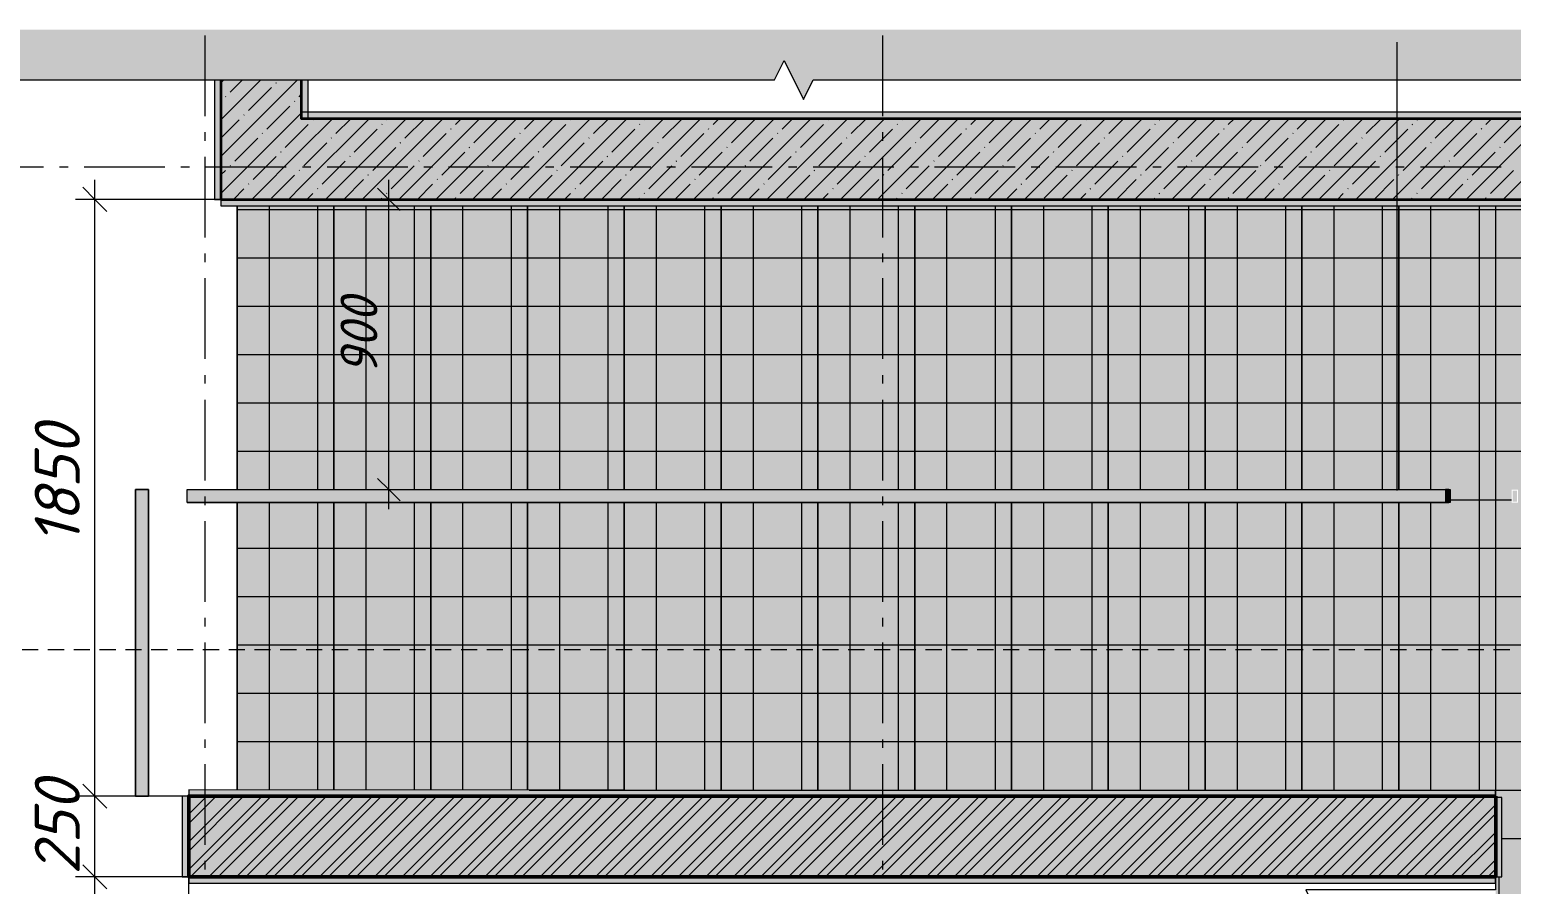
# Model space of a CAD drawing. Header units: millimetres. Extents: x -81576 to 1046824, y -248937 to 691537.
# Drawn here: x -36344 to -27160, y 624521 to 629821 of the extents above; entities that cross this region are included whole.
import ezdxf

# ---------------------------------------------------------------- set-up
doc = ezdxf.new("R2010")
doc.units = ezdxf.units.MM
doc.layers.add('PDF _Геометрия', color=7, linetype='Continuous', true_color=0x1d1d1d)
doc.layers.add('PDF _Сплошная заливка', color=7, linetype='Continuous', true_color=0xffffff)
doc.layers.add('PDF _Текст', color=7, linetype='Continuous')
doc.styles.add('PDF ISOCPEUR Italic', font='isocpeui.ttf')

msp = doc.modelspace()

# ---------------------------------------------------------------- hatches: boundary and pattern name
at = {"layer": 'PDF _Сплошная заливка', "true_color": 0x636466, "transparency": 33554559}
for points in [[(-31547.7, 629388.6), (-31487.7, 629508.6), (-23457.7, 629508.6), (-23457.7, 629820.8), (-39757.8, 629820.8), (-39757.8, 629508.6), (-31727.7, 629508.6), (-31667.7, 629628.6), (-31607.7, 629508.6)], [(-24297.7, 629268.6), (-24297.7, 629308.6), (-34657.8, 629308.6), (-34657.8, 629268.6), (-27063.8, 629268.6)], [(-31642.8, 628768.6), (-23757.7, 628768.6), (-23757.7, 629268.6), (-34657.8, 629268.6), (-34657.8, 628768.6)], [(-24257.7, 628728.6), (-24257.7, 628768.6), (-35157.8, 628768.6), (-35157.8, 628728.6), (-24290.2, 628728.6)], [(-27543.9, 626888.6), (-27537.9, 626888.6), (-27537.9, 626968.6), (-27548, 626966.8), (-27548, 626962.6), (-27543.9, 626962.6), (-27543.9, 626894.6), (-27548, 626894.6), (-27548, 626888.6)], [(-35397.8, 624568.6), (-35357.8, 624568.6), (-35357.8, 625068.6), (-35397.8, 625068.6), (-35397.8, 625058.7)], [(-27257.7, 625068.6), (-27257.7, 625100.6), (-35357.7, 625108.6), (-35357.8, 625068.6), (-27257.7, 625068.6)], [(-27257.7, 624568.6), (-27256.3, 624568.6), (-27257.7, 625068.6), (-35357.8, 625068.6), (-35357.8, 624568.6), (-31642.8, 624568.6)], [(-27856.3, 624528.6), (-27257.7, 624528.6), (-27257.7, 624568.6), (-35357.8, 624568.6), (-35357.8, 624528.6), (-27857.7, 624528.6)]]:
    msp.add_hatch(color=251, dxfattribs=at).paths.add_polyline_path(points)
h = msp.add_hatch(color=251, dxfattribs=at)
h.paths.add_polyline_path([(-34457.8, 625107.7), (-34457.8, 626888.6), (-35057.8, 626888.6), (-35057.8, 625108.3)], flags=0)
h.paths.add_polyline_path([(-35057.8, 626968.6), (-34457.8, 626968.6), (-34457.8, 628728.6), (-35057.8, 628728.6), (-35057.8, 627248.4)], flags=0)
h = msp.add_hatch(color=251, dxfattribs=at)
h.paths.add_polyline_path([(-33857.8, 625107.1), (-33857.8, 626888.6), (-34457.8, 626888.6), (-34457.8, 625107.7), (-33932.3, 625107.2)], flags=0)
h.paths.add_polyline_path([(-34177.9, 626968.6), (-33857.8, 626968.6), (-33857.8, 628728.6), (-34457.8, 628728.6), (-34457.8, 626968.6)], flags=0)
h = msp.add_hatch(color=251, dxfattribs=at)
h.paths.add_polyline_path([(-33257.8, 625106.5), (-33257.8, 626888.6), (-33857.8, 626888.6), (-33857.8, 625107.1)], flags=0)
h.paths.add_polyline_path([(-33857.8, 626968.6), (-33257.8, 626968.6), (-33257.8, 628728.6), (-33857.8, 628728.6), (-33857.8, 627248.4)], flags=0)
h = msp.add_hatch(color=251, dxfattribs=at)
h.paths.add_polyline_path([(-32657.7, 625105.9), (-32657.7, 626888.6), (-33257.8, 626888.6), (-33257.8, 625106.5)], flags=0)
h.paths.add_polyline_path([(-33257.8, 626968.6), (-32657.7, 626968.6), (-32657.7, 628728.6), (-33257.8, 628728.6), (-33257.8, 627248.4)], flags=0)
h = msp.add_hatch(color=251, dxfattribs=at)
h.paths.add_polyline_path([(-32057.7, 625105.3), (-32057.7, 626888.6), (-32657.7, 626888.6), (-32657.7, 625105.9)], flags=0)
h.paths.add_polyline_path([(-32657.7, 626968.6), (-32057.7, 626968.6), (-32057.7, 628728.6), (-32657.7, 628728.6), (-32657.7, 627248.4)], flags=0)
h = msp.add_hatch(color=251, dxfattribs=at)
h.paths.add_polyline_path([(-31457.7, 625104.7), (-31457.7, 626888.6), (-32057.7, 626888.6), (-32057.7, 625105.3), (-31642.8, 625104.9)], flags=0)
h.paths.add_polyline_path([(-31771.9, 626968.6), (-31457.7, 626968.6), (-31457.7, 628728.6), (-32057.7, 628728.6), (-32057.7, 626968.6), (-31777.9, 626968.6)], flags=0)
h = msp.add_hatch(color=251, dxfattribs=at)
h.paths.add_polyline_path([(-30857.7, 625104.1), (-30857.7, 626888.6), (-31457.7, 626888.6), (-31457.7, 625104.7)], flags=0)
h.paths.add_polyline_path([(-31457.7, 626968.6), (-30857.7, 626968.6), (-30857.7, 628728.6), (-31457.7, 628728.6), (-31457.7, 627248.4)], flags=0)
h = msp.add_hatch(color=251, dxfattribs=at)
h.paths.add_polyline_path([(-30257.7, 625103.5), (-30257.7, 626888.6), (-30857.7, 626888.6), (-30857.7, 625104.1)], flags=0)
h.paths.add_polyline_path([(-30857.7, 626968.6), (-30257.7, 626968.6), (-30257.7, 628728.6), (-30857.7, 628728.6), (-30857.7, 627248.4)], flags=0)
h = msp.add_hatch(color=251, dxfattribs=at)
h.paths.add_polyline_path([(-29657.7, 625102.9), (-29657.7, 626888.6), (-30257.7, 626888.6), (-30257.7, 625103.5)], flags=0)
h.paths.add_polyline_path([(-30257.7, 626968.6), (-29657.7, 626968.6), (-29657.7, 628728.6), (-30257.7, 628728.6), (-30257.7, 627248.4)], flags=0)
h = msp.add_hatch(color=251, dxfattribs=at)
h.paths.add_polyline_path([(-29057.7, 625102.4), (-29057.7, 626888.6), (-29657.7, 626888.6), (-29657.7, 625102.9), (-29353.3, 625102.6)], flags=0)
h.paths.add_polyline_path([(-29353.3, 626968.6), (-29057.7, 626968.6), (-29057.7, 628728.6), (-29657.7, 628728.6), (-29657.7, 626968.6), (-29371.9, 626968.6)], flags=0)
h = msp.add_hatch(color=251, dxfattribs=at)
h.paths.add_polyline_path([(-28457.7, 625101.8), (-28457.7, 626888.6), (-29057.7, 626888.6), (-29057.7, 625102.4)], flags=0)
h.paths.add_polyline_path([(-29057.7, 626968.6), (-28457.7, 626968.6), (-28457.7, 628728.6), (-29057.7, 628728.6), (-29057.7, 627248.4)], flags=0)
h = msp.add_hatch(color=251, dxfattribs=at)
h.paths.add_polyline_path([(-27857.7, 625101.2), (-27857.7, 626888.6), (-28457.7, 626888.6), (-28457.7, 625101.8)], flags=0)
h.paths.add_polyline_path([(-28457.7, 626968.6), (-27857.7, 626968.6), (-27857.7, 628728.6), (-28457.7, 628728.6), (-28457.7, 627248.4)], flags=0)
h = msp.add_hatch(color=251, dxfattribs=at)
h.paths.add_polyline_path([(-27257.7, 625100.6), (-27257.7, 628728.6), (-27857.7, 628728.6), (-27857.7, 626968.6), (-27537.9, 626968.6), (-27537.9, 626888.6), (-27857.7, 626888.6), (-27857.7, 625101.2), (-27288.7, 625100.6)], flags=0)
h.paths.add_polyline_path([(-27548, 626894.6), (-27543.9, 626894.6), (-27543.9, 626962.6), (-27548, 626962.6), (-27548, 626898.7)], flags=0)
h = msp.add_hatch(color=251, dxfattribs=at)
h.paths.add_polyline_path([(-27257.7, 622008.6), (-24297.7, 622009.9), (-24297.7, 628728.6), (-27257.7, 628728.6), (-27256.3, 625060.6), (-27217.7, 625058.7), (-27217.7, 624568.6), (-27257.7, 624568.6), (-27257.7, 623294.6)], flags=0)
h.paths.add_polyline_path([(-26824, 623769.4), (-26830, 623769.4), (-26830, 623849.4), (-26790, 623849.4), (-26790, 623769.4), (-26796, 623769.4)], flags=0)
h.paths.add_polyline_path([(-26230, 623769.4), (-26230, 623849.4), (-26190, 623849.4), (-26190, 623769.4), (-26224, 623769.4)], flags=0)
h.paths.add_polyline_path([(-26224, 623775.4), (-26196, 623775.4), (-26196, 623843.4), (-26224, 623843.4), (-26224, 623803.4)], flags=0)
h.paths.add_polyline_path([(-26796, 623775.4), (-26796, 623843.4), (-26824, 623843.4), (-26824, 623775.4)], flags=0)
h.paths.add_polyline_path([(-26135.9, 624158.6), (-26141.9, 624158.6), (-26141.9, 624198.6), (-26061.9, 624198.6), (-26061.9, 624158.6), (-26067.9, 624158.6)], flags=0)
h.paths.add_polyline_path([(-26135.9, 624164.6), (-26067.9, 624164.6), (-26067.9, 624192.6), (-26135.9, 624192.6)], flags=0)
h.paths.add_polyline_path([(-26061.9, 624758.6), (-26141.9, 624758.6), (-26141.9, 624798.6), (-26061.9, 624798.6), (-26061.9, 624764.6)], flags=0)
h.paths.add_polyline_path([(-26067.9, 624764.6), (-26067.9, 624792.6), (-26135.9, 624792.6), (-26135.9, 624764.6), (-26095.9, 624764.6)], flags=0)
h.paths.add_polyline_path([(-26135.9, 625358.6), (-26141.9, 625358.6), (-26141.9, 625398.6), (-26061.9, 625398.6), (-26061.9, 625358.6), (-26067.9, 625358.6)], flags=0)
h.paths.add_polyline_path([(-26067.9, 625364.6), (-26067.9, 625392.6), (-26135.9, 625392.6), (-26135.9, 625364.6), (-26095.9, 625364.6)], flags=0)
h.paths.add_polyline_path([(-26067.9, 625958.6), (-26141.9, 625958.6), (-26141.9, 625998.6), (-26061.9, 625998.6), (-26061.9, 625958.6)], flags=0)
h.paths.add_polyline_path([(-26095.9, 625964.6), (-26067.9, 625964.6), (-26067.9, 625992.6), (-26135.9, 625992.6), (-26135.9, 625964.6)], flags=0)
h.paths.add_polyline_path([(-26061.9, 626558.6), (-26141.9, 626558.6), (-26141.9, 626598.6), (-26061.9, 626598.6), (-26061.9, 626564.6)], flags=0)
h.paths.add_polyline_path([(-26095.9, 626564.6), (-26067.9, 626564.6), (-26067.9, 626592.6), (-26135.9, 626592.6), (-26135.9, 626564.6)], flags=0)
h.paths.add_polyline_path([(-27151.9, 626888.6), (-27157.9, 626888.6), (-27157.9, 626968.6), (-27117.9, 626968.6), (-27117.9, 626888.6), (-27123.9, 626888.6)], flags=0)
h.paths.add_polyline_path([(-26557.9, 626888.6), (-26557.9, 626968.6), (-26517.9, 626968.6), (-26517.9, 626888.6), (-26551.9, 626888.6)], flags=0)
h.paths.add_polyline_path([(-27151.9, 626894.6), (-27123.9, 626894.6), (-27123.9, 626962.6), (-27151.9, 626962.6), (-27151.9, 626922.6)], flags=0)
h.paths.add_polyline_path([(-26551.9, 626894.6), (-26523.9, 626894.6), (-26523.9, 626962.6), (-26551.9, 626962.6), (-26551.9, 626922.6)], flags=0)

# ---------------------------------------------------------------- linework, layer by layer
at = {"layer": 'PDF _Геометрия', "color": 7, "lineweight": 9}
for points in [[(-35257.8, 629784.8), (-35257.8, 629284.8)], [(-31057.7, 629784.8), (-31057.7, 629284.8)], [(-27867.1, 626964.1), (-27867.1, 629742.6)], [(-39757.8, 629508.6), (-31727.7, 629508.6), (-31667.7, 629628.6), (-31547.7, 629388.6), (-31487.7, 629508.6), (-23457.7, 629508.6)], [(-35257.8, 629184.8), (-35257.8, 629131.8)], [(-31057.7, 629184.8), (-31057.7, 629131.8)], [(-35257.8, 629031.8), (-35257.8, 628531.8)], [(-31057.7, 629031.8), (-31057.7, 628531.8)], [(-36258.5, 628968.6), (-36758.5, 628968.6)], [(-36105.6, 628968.6), (-36158.5, 628968.6)], [(-35505.6, 628968.6), (-36005.6, 628968.6)], [(-35352.7, 628968.6), (-35405.6, 628968.6)], [(-34752.7, 628968.6), (-35252.7, 628968.6)], [(-34599.7, 628968.6), (-34652.7, 628968.6)], [(-33999.7, 628968.6), (-34499.7, 628968.6)], [(-33846.8, 628968.6), (-33899.7, 628968.6)], [(-33246.8, 628968.6), (-33746.8, 628968.6)], [(-33093.9, 628968.6), (-33146.8, 628968.6)], [(-32493.9, 628968.6), (-32993.9, 628968.6)], [(-32341, 628968.6), (-32393.9, 628968.6)], [(-31741, 628968.6), (-32241, 628968.6)], [(-31588.1, 628968.6), (-31641, 628968.6)], [(-30988.1, 628968.6), (-31488.1, 628968.6)], [(-30835.2, 628968.6), (-30888.1, 628968.6)], [(-30235.2, 628968.6), (-30735.2, 628968.6)], [(-30082.2, 628968.6), (-30135.2, 628968.6)], [(-29482.2, 628968.6), (-29982.2, 628968.6)], [(-29329.3, 628968.6), (-29382.2, 628968.6)], [(-28729.3, 628968.6), (-29229.3, 628968.6)], [(-28576.4, 628968.6), (-28629.3, 628968.6)], [(-27976.4, 628968.6), (-28476.4, 628968.6)], [(-27823.5, 628968.6), (-27876.4, 628968.6)], [(-27223.5, 628968.6), (-27723.5, 628968.6)], [(-35939.6, 621848.6), (-35939.6, 624568.6), (-35939.6, 625068.6), (-35939.6, 628888.6)], [(-34187.9, 628838.6), (-34117.9, 628768.6), (-34047.9, 628698.6)], [(-34117.9, 626848.6), (-34117.9, 628888.6)], [(-35057.8, 628768.6), (-35939.6, 628768.6), (-36059.6, 628768.6)], [(-34216.9, 628768.6), (-34117.9, 628768.6), (-33997.9, 628768.6)], [(-35057.8, 628706.5), (-34457.8, 628706.5), (-33857.8, 628706.5), (-33257.8, 628706.5), (-32657.7, 628706.5), (-32057.7, 628706.5), (-31457.7, 628706.5), (-30857.7, 628706.5), (-30257.7, 628706.5), (-29657.7, 628706.5), (-29057.7, 628706.5), (-28457.7, 628706.5), (-27857.7, 628706.5), (-27257.7, 628706.5), (-24297.7, 628706.5)], [(-34857.8, 626968.6), (-34857.8, 628728.6)], [(-34557.8, 626968.6), (-34557.8, 628728.6)], [(-34257.8, 626968.6), (-34257.8, 628728.6)], [(-33957.8, 626968.6), (-33957.8, 628728.6)], [(-33657.8, 626968.6), (-33657.8, 628728.6)], [(-33357.8, 626968.6), (-33357.8, 628728.6)], [(-33057.8, 626968.6), (-33057.8, 628728.6)], [(-32757.8, 626968.6), (-32757.8, 628728.6)], [(-32457.7, 626968.6), (-32457.7, 628728.6)], [(-32157.7, 626968.6), (-32157.7, 628728.6)], [(-31857.7, 626968.6), (-31857.7, 628728.6)], [(-31557.7, 626968.6), (-31557.7, 628728.6)], [(-31257.7, 626968.6), (-31257.7, 628728.6)], [(-30957.7, 626968.6), (-30957.7, 628728.6)], [(-30657.7, 626968.6), (-30657.7, 628728.6)], [(-30357.7, 626968.6), (-30357.7, 628728.6)], [(-30057.7, 626968.6), (-30057.7, 628728.6)], [(-29757.7, 626968.6), (-29757.7, 628728.6)], [(-29457.7, 626968.6), (-29457.7, 628728.6)], [(-29157.7, 626968.6), (-29157.7, 628728.6)], [(-28857.7, 626968.6), (-28857.7, 628728.6)], [(-28557.7, 626968.6), (-28557.7, 628728.6)], [(-28257.7, 626968.6), (-28257.7, 628728.6)], [(-27957.7, 626968.6), (-27957.7, 628728.6)], [(-27657.7, 626968.6), (-27657.7, 628728.6)], [(-27357.7, 625100.7), (-27357.7, 628728.6)], [(-27257.7, 628728.6), (-27257.7, 625068.6)], [(-35257.8, 628431.8), (-35257.8, 628378.9)], [(-35057.8, 628406.5), (-34457.8, 628406.5), (-33857.8, 628406.5), (-33257.8, 628406.5), (-32657.7, 628406.5), (-32057.7, 628406.5), (-31457.7, 628406.5), (-30857.7, 628406.5), (-30257.7, 628406.5), (-29657.7, 628406.5), (-29057.7, 628406.5), (-28457.7, 628406.5), (-27857.7, 628406.5), (-27257.7, 628406.5), (-24297.7, 628406.5)], [(-31057.7, 628431.8), (-31057.7, 628378.9)], [(-35257.8, 628278.9), (-35257.8, 627778.9)], [(-31057.7, 628278.9), (-31057.7, 627778.9)], [(-35057.8, 628106.5), (-34457.8, 628106.5), (-33857.8, 628106.5), (-33257.8, 628106.5), (-32657.7, 628106.5), (-32057.7, 628106.5), (-31457.7, 628106.5), (-30857.7, 628106.5), (-30257.7, 628106.5), (-29657.7, 628106.5), (-29057.7, 628106.5), (-28457.7, 628106.5), (-27857.7, 628106.5), (-27257.7, 628106.5), (-24297.7, 628106.5)], [(-35057.8, 627806.5), (-34457.8, 627806.5), (-33857.8, 627806.5), (-33257.8, 627806.5), (-32657.7, 627806.5), (-32057.7, 627806.5), (-31457.7, 627806.5), (-30857.7, 627806.5), (-30257.7, 627806.5), (-29657.7, 627806.5), (-29057.7, 627806.5), (-28457.7, 627806.5), (-27857.7, 627806.5), (-27257.7, 627806.5), (-24297.7, 627806.5)], [(-35257.8, 627678.9), (-35257.8, 627626)], [(-31057.7, 627678.9), (-31057.7, 627626)], [(-35257.8, 627526), (-35257.8, 627026)], [(-35057.8, 627506.5), (-34457.8, 627506.5), (-33857.8, 627506.5), (-33257.8, 627506.5), (-32657.7, 627506.5), (-32057.7, 627506.5), (-31457.7, 627506.5), (-30857.7, 627506.5), (-30257.7, 627506.5), (-29657.7, 627506.5), (-29057.7, 627506.5), (-28457.7, 627506.5), (-27857.7, 627506.5), (-27257.7, 627506.5), (-24297.7, 627506.5)], [(-31057.7, 627526), (-31057.7, 627026)], [(-35057.8, 627206.5), (-34457.8, 627206.5), (-33857.8, 627206.5), (-33257.8, 627206.5), (-32657.7, 627206.5), (-32057.7, 627206.5), (-31457.7, 627206.5), (-30857.7, 627206.5), (-30257.7, 627206.5), (-29657.7, 627206.5), (-29057.7, 627206.5), (-28457.7, 627206.5), (-27857.7, 627206.5), (-27257.7, 627206.5), (-24297.7, 627206.5)], [(-34187.9, 627038.6), (-34117.9, 626968.6), (-34047.9, 626898.6)], [(-35607.6, 626968.6), (-35687.6, 626968.6), (-35607.6, 626968.6)], [(-27548, 626888.6), (-35348, 626888.6), (-35367.8, 626888.6), (-35367.8, 626968.6), (-35348, 626968.6), (-27548, 626968.6)], [(-35367.8, 626968.6), (-27567.7, 626968.6)], [(-35257.8, 626926), (-35257.8, 626873.1)], [(-34777.9, 626968.6), (-34737.9, 626968.6)], [(-34216.9, 626968.6), (-34117.9, 626968.6), (-33997.9, 626968.6)], [(-34177.9, 626968.6), (-34137.9, 626968.6)], [(-33577.9, 626968.6), (-33537.9, 626968.6)], [(-32977.9, 626968.6), (-32937.9, 626968.6)], [(-32377.9, 626968.6), (-32337.9, 626968.6)], [(-31777.9, 626968.6), (-31737.9, 626968.6)], [(-31177.9, 626968.6), (-31137.9, 626968.6)], [(-31057.7, 626926), (-31057.7, 626873.1)], [(-30577.9, 626968.6), (-30537.9, 626968.6)], [(-29977.9, 626968.6), (-29937.9, 626968.6)], [(-29377.9, 626968.6), (-29337.9, 626968.6)], [(-28777.9, 626968.6), (-28737.9, 626968.6)], [(-28177.9, 626968.6), (-28137.9, 626968.6)], [(-27577.9, 626968.6), (-27537.9, 626968.6), (-27537.9, 626888.6), (-27577.9, 626888.6)], [(-27548, 626894.6), (-27543.9, 626894.6), (-27543.9, 626962.6), (-27548, 626962.6)], [(-27548, 626906.5), (-27543.9, 626906.5)], [(-27537.9, 626906.5), (-27257.7, 626906.5), (-27157.9, 626906.5)], [(-35367.8, 626888.6), (-27567.7, 626888.6)], [(-34857.8, 625108.1), (-34857.8, 626888.6)], [(-34737.9, 626888.6), (-34777.9, 626888.6)], [(-34557.8, 625107.8), (-34557.8, 626888.6)], [(-34257.8, 625107.5), (-34257.8, 626888.6)], [(-34137.9, 626888.6), (-34177.9, 626888.6)], [(-33957.8, 625107.2), (-33957.8, 626888.6)], [(-33657.8, 625106.9), (-33657.8, 626888.6)], [(-33537.9, 626888.6), (-33577.9, 626888.6)], [(-33357.8, 625106.6), (-33357.8, 626888.6)], [(-33057.8, 625106.3), (-33057.8, 626888.6)], [(-32937.9, 626888.6), (-32977.9, 626888.6)], [(-32757.8, 625106), (-32757.8, 626888.6)], [(-32457.7, 625105.7), (-32457.7, 626888.6)], [(-32337.9, 626888.6), (-32377.9, 626888.6)], [(-32157.7, 625105.4), (-32157.7, 626888.6)], [(-31857.7, 625105.1), (-31857.7, 626888.6)], [(-31737.9, 626888.6), (-31777.9, 626888.6)], [(-31557.7, 625104.8), (-31557.7, 626888.6)], [(-31257.7, 625104.5), (-31257.7, 626888.6)], [(-31137.9, 626888.6), (-31177.9, 626888.6)], [(-30957.7, 625104.2), (-30957.7, 626888.6)], [(-30657.7, 625103.9), (-30657.7, 626888.6)], [(-30537.9, 626888.6), (-30577.9, 626888.6)], [(-30357.7, 625103.6), (-30357.7, 626888.6)], [(-30057.7, 625103.3), (-30057.7, 626888.6)], [(-29937.9, 626888.6), (-29977.9, 626888.6)], [(-29757.7, 625103), (-29757.7, 626888.6)], [(-29457.7, 625102.7), (-29457.7, 626888.6)], [(-29337.9, 626888.6), (-29377.9, 626888.6)], [(-29157.7, 625102.5), (-29157.7, 626888.6)], [(-28857.7, 625102.2), (-28857.7, 626888.6)], [(-28737.9, 626888.6), (-28777.9, 626888.6)], [(-28557.7, 625101.9), (-28557.7, 626888.6)], [(-28257.7, 625101.6), (-28257.7, 626888.6)], [(-28137.9, 626888.6), (-28177.9, 626888.6)], [(-27957.7, 625101.3), (-27957.7, 626888.6)], [(-27657.7, 625101), (-27657.7, 626888.6)], [(-35257.8, 626773.1), (-35257.8, 626273.1)], [(-31057.7, 626773.1), (-31057.7, 626273.1)], [(-35607.6, 626638.6), (-35607.6, 626598.6), (-35607.6, 626638.6)], [(-35057.8, 626606.5), (-34457.8, 626606.5), (-33857.8, 626606.5), (-33257.8, 626606.5), (-32657.7, 626606.5), (-32057.7, 626606.5), (-31457.7, 626606.5), (-30857.7, 626606.5), (-30257.7, 626606.5), (-29657.7, 626606.5), (-29057.7, 626606.5), (-28457.7, 626606.5), (-27857.7, 626606.5), (-27257.7, 626606.5), (-24297.7, 626606.5)], [(-35057.8, 626306.5), (-34457.8, 626306.5), (-33857.8, 626306.5), (-33257.8, 626306.5), (-32657.7, 626306.5), (-32057.7, 626306.5), (-31457.7, 626306.5), (-30857.7, 626306.5), (-30257.7, 626306.5), (-29657.7, 626306.5), (-29057.7, 626306.5), (-28457.7, 626306.5), (-27857.7, 626306.5), (-27257.7, 626306.5), (-24297.7, 626306.5)], [(-35257.8, 626173.1), (-35257.8, 626120.2)], [(-31057.7, 626173.1), (-31057.7, 626120.2)], [(-35607.6, 626038.6), (-35607.6, 625998.6), (-35607.6, 626038.6)], [(-35257.8, 626020.2), (-35257.8, 625520.2)], [(-35057.8, 626006.5), (-34457.8, 626006.5), (-33857.8, 626006.5), (-33257.8, 626006.5), (-32657.7, 626006.5), (-32057.7, 626006.5), (-31457.7, 626006.5), (-30857.7, 626006.5), (-30257.7, 626006.5), (-29657.7, 626006.5), (-29057.7, 626006.5), (-28457.7, 626006.5), (-27857.7, 626006.5), (-27257.7, 626006.5), (-24297.7, 626006.5)], [(-31057.7, 626020.2), (-31057.7, 625520.2)], [(-35057.8, 625706.5), (-34457.8, 625706.5), (-33857.8, 625706.5), (-33257.8, 625706.5), (-32657.7, 625706.5), (-32057.7, 625706.5), (-31457.7, 625706.5), (-30857.7, 625706.5), (-30257.7, 625706.5), (-29657.7, 625706.5), (-29057.7, 625706.5), (-28457.7, 625706.5), (-27857.7, 625706.5), (-27257.7, 625706.5), (-24297.7, 625706.5)], [(-35607.6, 625438.6), (-35607.6, 625398.6), (-35607.6, 625438.6)], [(-35257.8, 625420.2), (-35257.8, 625367.3)], [(-35057.8, 625406.5), (-34457.8, 625406.5), (-33857.8, 625406.5), (-33257.8, 625406.5), (-32657.7, 625406.5), (-32057.7, 625406.5), (-31457.7, 625406.5), (-30857.7, 625406.5), (-30257.7, 625406.5), (-29657.7, 625406.5), (-29057.7, 625406.5), (-28457.7, 625406.5), (-27857.7, 625406.5), (-27257.7, 625406.5), (-24297.7, 625406.5)], [(-31057.7, 625420.2), (-31057.7, 625367.3)], [(-35257.8, 625267.3), (-35257.8, 624767.3)], [(-31057.7, 625267.3), (-31057.7, 624767.3)], [(-35357.8, 625068.6), (-35939.6, 625068.6), (-36059.6, 625068.6)], [(-35607.6, 625068.6), (-35687.6, 625068.6), (-35607.6, 625068.6)], [(-33247.8, 625106.5), (-32657.7, 625106.5), (-32057.7, 625106.5), (-31457.7, 625106.5), (-30857.7, 625106.5), (-30257.7, 625106.5), (-29657.7, 625106.5), (-29057.7, 625106.5), (-28457.7, 625106.5), (-27857.7, 625106.5), (-27257.7, 625106.5), (-24297.7, 625106.5)], [(-27217.7, 624806.5), (-24297.7, 624806.5)], [(-35257.8, 624667.3), (-35257.8, 624614.3)], [(-31057.7, 624667.3), (-31057.7, 624614.3)], [(-35357.8, 623879.3), (-35357.8, 623999.3), (-35357.8, 624568.6), (-35939.6, 624568.6), (-36059.6, 624568.6)], [(-27257.7, 624568.6), (-27257.7, 624488.6), (-27857.7, 624488.6), (-28432.8, 624488.6), (-27898.1, 623341.9), (-27703.7, 623294.6), (-27986.9, 623162.5), (-27792.5, 623115.3), (-27257.7, 621968.6)], [(-27236.3, 624568.6), (-27236.3, 623999.3), (-27236.3, 623879.3)]]:
    msp.add_lwpolyline(points, dxfattribs=at)
at = {"layer": 'PDF _Геометрия', "color": 7, "lineweight": 35}
for points in [[(-35157.8, 629508.6), (-35157.8, 628768.6), (-34657.8, 628768.6), (-24257.7, 628768.6), (-24257.7, 621968.6), (-39257.8, 621968.6)], [(-24257.7, 629508.6), (-24257.7, 629268.6), (-34657.8, 629268.6), (-34657.8, 629508.6)]]:
    msp.add_lwpolyline(points, dxfattribs=at)
at = {"layer": 'PDF _Геометрия', "color": 7, "lineweight": 15}
for points in [[(-35197.8, 629508.6), (-35197.8, 628768.6), (-35157.8, 628768.6), (-35157.8, 629508.6)], [(-34657.8, 629508.6), (-34657.8, 629268.6), (-34617.8, 629268.6), (-34617.8, 629508.6)]]:
    msp.add_lwpolyline(points, dxfattribs=at)
at = {"layer": 'PDF _Геометрия', "color": 250, "lineweight": 9, "true_color": 0x2c2c2c}
for points in [[(-35157.8, 629490), (-35139.2, 629508.6)], [(-35157.8, 629261.9), (-34911.1, 629508.6)], [(-35157.8, 629033.8), (-34683, 629508.6)], [(-35101.1, 629432.6), (-35025.1, 629508.6)], [(-34816, 629489.6), (-34813.6, 629492)], [(-35129.6, 629404.1), (-35127.3, 629406.5)], [(-34987.1, 629318.5), (-34844.5, 629461.1)], [(-34702, 629375.6), (-34699.6, 629377.9)], [(-34673.4, 629404.1), (-34657.8, 629419.8)], [(-35157.8, 628805.7), (-34657.8, 629305.7)], [(-35015.6, 629290), (-35013.2, 629292.4)], [(-34873, 629204.5), (-34730.5, 629347.1)], [(-35157.8, 629147.9), (-35044.1, 629261.5)], [(-34966.8, 628768.6), (-34657.8, 629077.6), (-34466.8, 629268.6)], [(-34759, 629090.4), (-34657.8, 629191.7), (-34616.4, 629233)], [(-34738.7, 628768.6), (-34657.8, 628849.5), (-34238.7, 629268.6)], [(-34587.9, 629261.5), (-34585.5, 629263.9)], [(-34510.6, 628768.6), (-34010.6, 629268.6)], [(-34445.3, 629176), (-34352.8, 629268.6)], [(-34331.3, 629061.9), (-34188.7, 629204.5)], [(-34282.5, 628768.6), (-33782.5, 629268.6)], [(-34160.2, 629233), (-34157.9, 629235.4)], [(-34131.7, 629261.5), (-34124.7, 629268.6)], [(-34054.4, 628768.6), (-33554.4, 629268.6)], [(-34017.7, 629147.5), (-33896.6, 629268.6)], [(-33826.3, 628768.6), (-33326.3, 629268.6)], [(-33732.5, 629204.5), (-33730.2, 629206.9)], [(-33704, 629233), (-33668.5, 629268.6)], [(-33598.2, 628768.6), (-33098.2, 629268.6)], [(-33590, 629119), (-33447.4, 629261.5)], [(-33370.1, 628768.6), (-32870.1, 629268.6)], [(-33276.3, 629204.5), (-33212.3, 629268.6)], [(-33162.3, 629090.4), (-33019.7, 629233)], [(-33142, 628768.6), (-32642, 629268.6)], [(-32991.2, 629261.5), (-32988.8, 629263.9)], [(-32913.9, 628768.6), (-32413.9, 629268.6)], [(-32848.7, 629176), (-32756.1, 629268.6)], [(-32734.6, 629061.9), (-32592, 629204.5)], [(-32685.8, 628768.6), (-32185.8, 629268.6)], [(-32563.5, 629233), (-32561.2, 629235.4)], [(-32535, 629261.5), (-32528, 629268.6)], [(-32457.7, 628768.6), (-31957.7, 629268.6)], [(-32421, 629147.5), (-32299.9, 629268.6)], [(-32229.6, 628768.6), (-31729.6, 629268.6)], [(-32135.8, 629204.5), (-32133.5, 629206.9)], [(-32107.3, 629233), (-32071.8, 629268.6)], [(-32001.5, 628768.6), (-31501.5, 629268.6)], [(-31993.3, 629119), (-31850.7, 629261.5)], [(-31773.4, 628768.6), (-31273.4, 629268.6)], [(-31679.7, 629204.5), (-31615.6, 629268.6)], [(-31565.6, 629090.4), (-31423, 629233)], [(-31545.3, 628768.6), (-31045.3, 629268.6)], [(-31394.5, 629261.5), (-31392.2, 629263.9)], [(-31317.2, 628768.6), (-30817.2, 629268.6)], [(-31252, 629176), (-31159.4, 629268.6)], [(-31137.9, 629061.9), (-30995.4, 629204.5)], [(-31089.1, 628768.6), (-30589.1, 629268.6)], [(-30966.8, 629233), (-30964.5, 629235.4)], [(-30938.3, 629261.5), (-30931.3, 629268.6)], [(-30861, 628768.6), (-30361, 629268.6)], [(-30824.3, 629147.5), (-30703.2, 629268.6)], [(-30632.9, 628768.6), (-30132.9, 629268.6)], [(-30539.2, 629204.5), (-30536.8, 629206.9)], [(-30510.6, 629233), (-30475.1, 629268.6)], [(-30404.8, 628768.6), (-29904.8, 629268.6)], [(-30396.6, 629119), (-30254, 629261.5)], [(-30176.7, 628768.6), (-29676.7, 629268.6)], [(-30083, 629204.5), (-30018.9, 629268.6)], [(-29968.9, 629090.4), (-29826.3, 629233)], [(-29948.6, 628768.6), (-29448.6, 629268.6)], [(-29797.8, 629261.5), (-29795.5, 629263.9)], [(-29720.5, 628768.6), (-29220.5, 629268.6)], [(-29655.3, 629176), (-29562.7, 629268.6)], [(-29541.2, 629061.9), (-29398.7, 629204.5)], [(-29492.4, 628768.6), (-28992.4, 629268.6)], [(-29370.2, 629233), (-29367.8, 629235.4)], [(-29341.6, 629261.5), (-29334.6, 629268.6)], [(-29264.3, 628768.6), (-28764.3, 629268.6)], [(-29227.6, 629147.5), (-29106.5, 629268.6)], [(-29036.2, 628768.6), (-28536.2, 629268.6)], [(-28942.5, 629204.5), (-28940.1, 629206.9)], [(-28914, 629233), (-28878.4, 629268.6)], [(-28808.1, 628768.6), (-28308.1, 629268.6)], [(-28799.9, 629119), (-28657.3, 629261.5)], [(-28580, 628768.6), (-28080, 629268.6)], [(-28486.3, 629204.5), (-28422.2, 629268.6)], [(-28372.2, 629090.4), (-28229.7, 629233)], [(-28351.9, 628768.6), (-27851.9, 629268.6)], [(-28201.1, 629261.5), (-28198.8, 629263.9)], [(-28123.8, 628768.6), (-27623.8, 629268.6)], [(-28058.6, 629176), (-27966, 629268.6)], [(-27944.5, 629061.9), (-27802, 629204.5)], [(-27895.7, 628768.6), (-27395.7, 629268.6)], [(-27773.5, 629233), (-27771.1, 629235.4)], [(-27744.9, 629261.5), (-27737.9, 629268.6)], [(-27667.6, 628768.6), (-27167.6, 629268.6)], [(-27630.9, 629147.5), (-27509.8, 629268.6)], [(-27439.5, 628768.6), (-26939.5, 629268.6)], [(-27345.8, 629204.5), (-27343.4, 629206.9)], [(-27317.3, 629233), (-27281.7, 629268.6)], [(-27211.4, 628768.6), (-26711.4, 629268.6)], [(-27203.2, 629119), (-27060.7, 629261.5)], [(-35072.6, 629004.9), (-34930.1, 629147.5)], [(-34901.5, 629176), (-34899.2, 629178.4)], [(-34644.9, 628976.4), (-34502.4, 629119)], [(-34473.9, 629147.5), (-34471.5, 629149.8)], [(-34046.2, 629119), (-34043.8, 629121.3)], [(-33903.6, 629033.4), (-33761.1, 629176)], [(-33475.9, 629004.9), (-33333.4, 629147.5)], [(-33304.9, 629176), (-33302.5, 629178.4)], [(-33048.2, 628976.4), (-32905.7, 629119)], [(-32877.2, 629147.5), (-32874.8, 629149.8)], [(-32449.5, 629119), (-32447.1, 629121.3)], [(-32306.9, 629033.4), (-32164.4, 629176)], [(-31879.2, 629004.9), (-31736.7, 629147.5)], [(-31708.2, 629176), (-31705.8, 629178.4)], [(-31451.6, 628976.4), (-31309, 629119)], [(-31280.5, 629147.5), (-31278.1, 629149.8)], [(-30852.8, 629119), (-30850.4, 629121.3)], [(-30710.2, 629033.4), (-30567.7, 629176)], [(-30282.5, 629004.9), (-30140, 629147.5)], [(-30111.5, 629176), (-30109.1, 629178.4)], [(-29854.9, 628976.4), (-29712.3, 629119)], [(-29683.8, 629147.5), (-29681.4, 629149.8)], [(-29256.1, 629119), (-29253.7, 629121.3)], [(-29113.5, 629033.4), (-28971, 629176)], [(-28685.9, 629004.9), (-28543.3, 629147.5)], [(-28514.8, 629176), (-28512.4, 629178.4)], [(-28258.2, 628976.4), (-28115.6, 629119)], [(-28087.1, 629147.5), (-28084.7, 629149.8)], [(-27659.4, 629119), (-27657, 629121.3)], [(-27516.9, 629033.4), (-27374.3, 629176)], [(-34958.6, 628890.9), (-34816, 629033.4)], [(-34787.5, 629061.9), (-34785.1, 629064.3)], [(-34359.8, 629033.4), (-34357.4, 629035.8)], [(-34217.2, 628947.9), (-34074.7, 629090.4)], [(-33789.6, 628919.4), (-33647, 629061.9)], [(-33618.5, 629090.4), (-33616.1, 629092.8)], [(-33361.9, 628890.9), (-33219.3, 629033.4)], [(-33190.8, 629061.9), (-33188.4, 629064.3)], [(-32763.1, 629033.4), (-32760.7, 629035.8)], [(-32620.6, 628947.9), (-32478, 629090.4)], [(-32192.9, 628919.4), (-32050.3, 629061.9)], [(-32021.8, 629090.4), (-32019.4, 629092.8)], [(-31765.2, 628890.9), (-31622.6, 629033.4)], [(-31594.1, 629061.9), (-31591.7, 629064.3)], [(-31166.4, 629033.4), (-31164.1, 629035.8)], [(-31023.9, 628947.9), (-30881.3, 629090.4)], [(-30596.2, 628919.4), (-30453.6, 629061.9)], [(-30425.1, 629090.4), (-30422.7, 629092.8)], [(-30168.5, 628890.9), (-30025.9, 629033.4)], [(-29997.4, 629061.9), (-29995.1, 629064.3)], [(-29569.7, 629033.4), (-29567.4, 629035.8)], [(-29427.2, 628947.9), (-29284.6, 629090.4)], [(-28999.5, 628919.4), (-28856.9, 629061.9)], [(-28828.4, 629090.4), (-28826, 629092.8)], [(-28571.8, 628890.9), (-28429.2, 629033.4)], [(-28400.7, 629061.9), (-28398.4, 629064.3)], [(-27973, 629033.4), (-27970.7, 629035.8)], [(-27830.5, 628947.9), (-27687.9, 629090.4)], [(-27402.8, 628919.4), (-27260.2, 629061.9)], [(-27231.7, 629090.4), (-27229.4, 629092.8)], [(-35157.8, 628919.8), (-35129.6, 628947.9)], [(-35101.1, 628976.4), (-35098.8, 628978.8)], [(-34844.5, 628776.8), (-34702, 628919.4)], [(-34673.4, 628947.9), (-34671.1, 628950.3)], [(-34530.9, 628862.3), (-34388.3, 629004.9)], [(-34245.8, 628919.4), (-34243.4, 628921.7)], [(-34103.2, 628833.8), (-33960.6, 628976.4)], [(-33932.1, 629004.9), (-33929.8, 629007.3)], [(-33675.5, 628805.3), (-33533, 628947.9)], [(-33504.4, 628976.4), (-33502.1, 628978.8)], [(-33247.8, 628776.8), (-33105.3, 628919.4)], [(-33076.8, 628947.9), (-33074.4, 628950.3)], [(-32934.2, 628862.3), (-32791.6, 629004.9)], [(-32649.1, 628919.4), (-32646.7, 628921.7)], [(-32506.5, 628833.8), (-32363.9, 628976.4)], [(-32335.4, 629004.9), (-32333.1, 629007.3)], [(-32078.8, 628805.3), (-31936.3, 628947.9)], [(-31907.8, 628976.4), (-31905.4, 628978.8)], [(-31651.1, 628776.8), (-31508.6, 628919.4)], [(-31480.1, 628947.9), (-31477.7, 628950.3)], [(-31337.5, 628862.3), (-31194.9, 629004.9)], [(-31052.4, 628919.4), (-31050, 628921.7)], [(-30909.8, 628833.8), (-30767.3, 628976.4)], [(-30738.7, 629004.9), (-30736.4, 629007.3)], [(-30482.1, 628805.3), (-30339.6, 628947.9)], [(-30311.1, 628976.4), (-30308.7, 628978.8)], [(-30054.4, 628776.8), (-29911.9, 628919.4)], [(-29883.4, 628947.9), (-29881, 628950.3)], [(-29740.8, 628862.3), (-29598.3, 629004.9)], [(-29455.7, 628919.4), (-29453.3, 628921.7)], [(-29313.1, 628833.8), (-29170.6, 628976.4)], [(-29142.1, 629004.9), (-29139.7, 629007.3)], [(-28885.4, 628805.3), (-28742.9, 628947.9)], [(-28714.4, 628976.4), (-28712, 628978.8)], [(-28457.8, 628776.8), (-28315.2, 628919.4)], [(-28286.7, 628947.9), (-28284.3, 628950.3)], [(-28144.1, 628862.3), (-28001.6, 629004.9)], [(-27859, 628919.4), (-27856.6, 628921.7)], [(-27716.4, 628833.8), (-27573.9, 628976.4)], [(-27545.4, 629004.9), (-27543, 629007.3)], [(-27288.8, 628805.3), (-27146.2, 628947.9)], [(-35080.9, 628768.6), (-35015.6, 628833.8)], [(-34987.1, 628862.3), (-34984.7, 628864.7)], [(-34559.4, 628833.8), (-34557, 628836.2)], [(-34396.6, 628768.6), (-34274.3, 628890.9)], [(-33940.4, 628768.6), (-33846.6, 628862.3)], [(-33818.1, 628890.9), (-33815.7, 628893.2)], [(-33484.2, 628768.6), (-33418.9, 628833.8)], [(-33390.4, 628862.3), (-33388, 628864.7)], [(-32962.7, 628833.8), (-32960.3, 628836.2)], [(-32799.9, 628768.6), (-32677.6, 628890.9)], [(-32343.7, 628768.6), (-32249.9, 628862.3)], [(-32221.4, 628890.9), (-32219, 628893.2)], [(-31887.5, 628768.6), (-31822.2, 628833.8)], [(-31793.7, 628862.3), (-31791.3, 628864.7)], [(-31366, 628833.8), (-31363.6, 628836.2)], [(-31203.2, 628768.6), (-31080.9, 628890.9)], [(-30747, 628768.6), (-30653.2, 628862.3)], [(-30624.7, 628890.9), (-30622.3, 628893.2)], [(-30290.8, 628768.6), (-30225.5, 628833.8)], [(-30197, 628862.3), (-30194.6, 628864.7)], [(-29769.3, 628833.8), (-29767, 628836.2)], [(-29606.5, 628768.6), (-29484.2, 628890.9)], [(-29150.3, 628768.6), (-29056.5, 628862.3)], [(-29028, 628890.9), (-29025.6, 628893.2)], [(-28694.1, 628768.6), (-28628.8, 628833.8)], [(-28600.3, 628862.3), (-28597.9, 628864.7)], [(-28172.6, 628833.8), (-28170.3, 628836.2)], [(-28009.8, 628768.6), (-27887.5, 628890.9)], [(-27553.6, 628768.6), (-27459.8, 628862.3)], [(-27431.3, 628890.9), (-27428.9, 628893.2)], [(-34624.7, 628768.6), (-34587.9, 628805.3)], [(-34168.5, 628768.6), (-34160.2, 628776.8)], [(-34131.7, 628805.3), (-34129.3, 628807.7)], [(-33704, 628776.8), (-33701.7, 628779.2)], [(-33028, 628768.6), (-32991.2, 628805.3)], [(-32571.8, 628768.6), (-32563.5, 628776.8)], [(-32535, 628805.3), (-32532.7, 628807.7)], [(-32107.3, 628776.8), (-32105, 628779.2)], [(-31431.3, 628768.6), (-31394.5, 628805.3)], [(-30975.1, 628768.6), (-30966.8, 628776.8)], [(-30938.3, 628805.3), (-30936, 628807.7)], [(-30510.6, 628776.8), (-30508.3, 628779.2)], [(-29834.6, 628768.6), (-29797.8, 628805.3)], [(-29378.4, 628768.6), (-29370.2, 628776.8)], [(-29341.6, 628805.3), (-29339.3, 628807.7)], [(-28914, 628776.8), (-28911.6, 628779.2)], [(-28237.9, 628768.6), (-28201.1, 628805.3)], [(-27781.7, 628768.6), (-27773.5, 628776.8)], [(-27744.9, 628805.3), (-27742.6, 628807.7)], [(-27317.3, 628776.8), (-27314.9, 628779.2)], [(-35357.8, 624956.1), (-35245.3, 625068.6)], [(-35357.8, 624785.1), (-35074.3, 625068.6)], [(-35357.8, 624614), (-34903.2, 625068.6)], [(-35357.8, 624899.1), (-35188.3, 625068.6)], [(-35357.8, 624728), (-35017.2, 625068.6)], [(-35346.2, 624568.6), (-34846.2, 625068.6)], [(-35232.1, 624568.6), (-34732.1, 625068.6)], [(-35175.1, 624568.6), (-34675.1, 625068.6)], [(-35061, 624568.6), (-34561, 625068.6)], [(-35004, 624568.6), (-34504, 625068.6)], [(-34890, 624568.6), (-34390, 625068.6)], [(-34832.9, 624568.6), (-34332.9, 625068.6)], [(-34718.9, 624568.6), (-34218.9, 625068.6)], [(-34661.9, 624568.6), (-34161.9, 625068.6)], [(-34547.8, 624568.6), (-34047.8, 625068.6)], [(-34490.8, 624568.6), (-33990.8, 625068.6)], [(-34376.7, 624568.6), (-33876.7, 625068.6)], [(-34319.7, 624568.6), (-33819.7, 625068.6)], [(-34205.7, 624568.6), (-33705.7, 625068.6)], [(-34148.6, 624568.6), (-33648.6, 625068.6)], [(-34034.6, 624568.6), (-33534.6, 625068.6)], [(-33977.6, 624568.6), (-33477.6, 625068.6)], [(-33863.5, 624568.6), (-33363.5, 625068.6)], [(-33806.5, 624568.6), (-33306.5, 625068.6)], [(-33692.4, 624568.6), (-33192.4, 625068.6)], [(-33635.4, 624568.6), (-33135.4, 625068.6)], [(-33521.4, 624568.6), (-33021.4, 625068.6)], [(-33464.3, 624568.6), (-32964.3, 625068.6)], [(-33350.3, 624568.6), (-32850.3, 625068.6)], [(-33293.3, 624568.6), (-32793.3, 625068.6)], [(-33179.2, 624568.6), (-32679.2, 625068.6)], [(-33122.2, 624568.6), (-32622.2, 625068.6)], [(-33008.1, 624568.6), (-32508.1, 625068.6)], [(-32951.1, 624568.6), (-32451.1, 625068.6)], [(-32837.1, 624568.6), (-32337.1, 625068.6)], [(-32780, 624568.6), (-32280, 625068.6)], [(-32666, 624568.6), (-32166, 625068.6)], [(-32609, 624568.6), (-32109, 625068.6)], [(-32494.9, 624568.6), (-31994.9, 625068.6)], [(-32437.9, 624568.6), (-31937.9, 625068.6)], [(-32323.8, 624568.6), (-31823.8, 625068.6)], [(-32266.8, 624568.6), (-31766.8, 625068.6)], [(-32152.8, 624568.6), (-31652.8, 625068.6)], [(-32095.7, 624568.6), (-31595.7, 625068.6)], [(-31981.7, 624568.6), (-31481.7, 625068.6)], [(-31924.7, 624568.6), (-31424.7, 625068.6)], [(-31810.6, 624568.6), (-31310.6, 625068.6)], [(-31753.6, 624568.6), (-31253.6, 625068.6)], [(-31639.5, 624568.6), (-31139.5, 625068.6)], [(-31582.5, 624568.6), (-31082.5, 625068.6)], [(-31468.5, 624568.6), (-30968.5, 625068.6)], [(-31411.5, 624568.6), (-30911.4, 625068.6)], [(-31297.4, 624568.6), (-30797.4, 625068.6)], [(-31240.4, 624568.6), (-30740.4, 625068.6)], [(-31126.3, 624568.6), (-30626.3, 625068.6)], [(-31069.3, 624568.6), (-30569.3, 625068.6)], [(-30955.3, 624568.6), (-30455.3, 625068.6)], [(-30898.2, 624568.6), (-30398.2, 625068.6)], [(-30784.2, 624568.6), (-30284.2, 625068.6)], [(-30727.2, 624568.6), (-30227.2, 625068.6)], [(-30613.1, 624568.6), (-30113.1, 625068.6)], [(-30556.1, 624568.6), (-30056.1, 625068.6)], [(-30442, 624568.6), (-29942, 625068.6)], [(-30385, 624568.6), (-29885, 625068.6)], [(-30271, 624568.6), (-29771, 625068.6)], [(-30213.9, 624568.6), (-29713.9, 625068.6)], [(-30099.9, 624568.6), (-29599.9, 625068.6)], [(-30042.9, 624568.6), (-29542.9, 625068.6)], [(-29928.8, 624568.6), (-29428.8, 625068.6)], [(-29871.8, 624568.6), (-29371.8, 625068.6)], [(-29757.7, 624568.6), (-29257.7, 625068.6)], [(-29700.7, 624568.6), (-29200.7, 625068.6)], [(-29586.7, 624568.6), (-29086.7, 625068.6)], [(-29529.6, 624568.6), (-29029.6, 625068.6)], [(-29415.6, 624568.6), (-28915.6, 625068.6)], [(-29358.6, 624568.6), (-28858.6, 625068.6)], [(-29244.5, 624568.6), (-28744.5, 625068.6)], [(-29187.5, 624568.6), (-28687.5, 625068.6)], [(-29073.4, 624568.6), (-28573.4, 625068.6)], [(-29016.4, 624568.6), (-28516.4, 625068.6)], [(-28902.4, 624568.6), (-28402.4, 625068.6)], [(-28845.3, 624568.6), (-28345.3, 625068.6)], [(-28731.3, 624568.6), (-28231.3, 625068.6)], [(-28674.3, 624568.6), (-28174.3, 625068.6)], [(-28560.2, 624568.6), (-28060.2, 625068.6)], [(-28503.2, 624568.6), (-28003.2, 625068.6)], [(-28389.1, 624568.6), (-27889.1, 625068.6)], [(-28332.1, 624568.6), (-27832.1, 625068.6)], [(-28218.1, 624568.6), (-27718.1, 625068.6)], [(-28161, 624568.6), (-27661, 625068.6)], [(-28047, 624568.6), (-27547, 625068.6)], [(-27990, 624568.6), (-27490, 625068.6)], [(-27875.9, 624568.6), (-27375.9, 625068.6)], [(-27818.9, 624568.6), (-27318.9, 625068.6)], [(-27704.8, 624568.6), (-27256.3, 625017.1)], [(-27647.8, 624568.6), (-27256.3, 624960.1)], [(-27533.8, 624568.6), (-27256.3, 624846)], [(-27476.7, 624568.6), (-27256.3, 624789)], [(-27362.7, 624568.6), (-27256.3, 624675)], [(-27305.7, 624568.6), (-27256.3, 624617.9)]]:
    msp.add_lwpolyline(points, dxfattribs=at)
at = {"layer": 'PDF _Геометрия', "color": 7, "lineweight": 15}
for points in [[(-24257.7, 629308.6), (-34657.8, 629308.6), (-34657.8, 629268.6), (-24257.7, 629268.6)], [(-35157.8, 628728.6), (-24257.7, 628728.6), (-24257.7, 628768.6), (-35157.8, 628768.6)], [(-35397.8, 625068.6), (-35397.8, 624568.6), (-35357.8, 624568.6), (-35357.8, 625068.6)], [(-27257.7, 625100.6), (-35357.7, 625108.6), (-35357.8, 625068.6), (-27257.7, 625060.6)], [(-27217.7, 624568.6), (-27217.7, 625060.6), (-27257.7, 625060.6), (-27257.7, 624568.6)], [(-35357.8, 624528.6), (-27257.7, 624528.6), (-27257.7, 624568.6), (-35357.8, 624568.6)]]:
    msp.add_lwpolyline(points, close=True, dxfattribs=at)
at = {"layer": 'PDF _Геометрия', "color": 7, "lineweight": 20}
for points in [[(-36014.6, 628843.6), (-35939.6, 628768.6), (-35864.6, 628693.6)], [(-36014.6, 625143.6), (-35939.6, 625068.6), (-35864.6, 624993.6)], [(-36014.6, 624643.6), (-35939.6, 624568.6), (-35864.6, 624493.6)]]:
    msp.add_lwpolyline(points, dxfattribs=at)
at = {"layer": 'PDF _Геометрия', "color": 7, "lineweight": 9}
for points in [[(-35057.8, 626968.6), (-35057.8, 628728.6)], [(-34457.8, 626968.6), (-34457.8, 628728.6)], [(-33857.8, 626968.6), (-33857.8, 628728.6)], [(-33257.8, 626968.6), (-33257.8, 628728.6)], [(-32657.7, 626968.6), (-32657.7, 628728.6)], [(-32057.7, 626968.6), (-32057.7, 628728.6)], [(-31457.7, 626968.6), (-31457.7, 628728.6)], [(-30857.7, 626968.6), (-30857.7, 628728.6)], [(-30257.7, 626968.6), (-30257.7, 628728.6)], [(-29657.7, 626968.6), (-29657.7, 628728.6)], [(-29057.7, 626968.6), (-29057.7, 628728.6)], [(-28457.7, 626968.6), (-28457.7, 628728.6)], [(-27857.7, 626968.6), (-27857.7, 628728.6)], [(-35687.6, 626968.6), (-35687.6, 625068.6)], [(-35607.6, 626968.6), (-35607.6, 625068.6)], [(-27548, 626888.6), (-27548, 626968.6), (-27567.7, 626968.6), (-27567.7, 626888.6)], [(-35057.8, 625108.3), (-35057.8, 626888.6)], [(-34457.8, 625107.7), (-34457.8, 626888.6)], [(-33857.8, 625107.1), (-33857.8, 626888.6)], [(-33257.8, 625106.5), (-33257.8, 626888.6)], [(-32657.7, 625105.9), (-32657.7, 626888.6)], [(-32057.7, 625105.3), (-32057.7, 626888.6)], [(-31457.7, 625104.7), (-31457.7, 626888.6)], [(-30857.7, 625104.1), (-30857.7, 626888.6)], [(-30257.7, 625103.5), (-30257.7, 626888.6)], [(-29657.7, 625102.9), (-29657.7, 626888.6)], [(-29057.7, 625102.4), (-29057.7, 626888.6)], [(-28457.7, 625101.8), (-28457.7, 626888.6)], [(-27857.7, 625101.2), (-27857.7, 626888.6)], [(-35687.6, 626598.6), (-35687.6, 626638.6)], [(-35687.6, 625998.6), (-35687.6, 626038.6)], [(-35687.6, 625398.6), (-35687.6, 625438.6)]]:
    msp.add_lwpolyline(points, close=True, dxfattribs=at)
at = {"layer": 'PDF _Геометрия', "color": 8, "lineweight": 9, "true_color": 0x808080}
for points in [[(-36389.8, 625978.4), (-36289.8, 625978.4)], [(-36229.8, 625978.4), (-36129.8, 625978.4)], [(-36069.8, 625978.4), (-35969.8, 625978.4)], [(-35909.8, 625978.4), (-35809.8, 625978.4)], [(-35749.8, 625978.4), (-35649.8, 625978.4)], [(-35589.8, 625978.4), (-35489.8, 625978.4)], [(-35429.8, 625978.4), (-35329.8, 625978.4)], [(-35269.8, 625978.4), (-35169.8, 625978.4)], [(-35109.8, 625978.4), (-35009.8, 625978.4)], [(-34949.8, 625978.4), (-34849.8, 625978.4)], [(-34789.8, 625978.4), (-34689.8, 625978.4)], [(-34629.8, 625978.4), (-34529.8, 625978.4)], [(-34469.8, 625978.4), (-34369.8, 625978.4)], [(-34309.8, 625978.4), (-34209.8, 625978.4)], [(-34149.8, 625978.4), (-34049.8, 625978.4)], [(-33989.8, 625978.4), (-33889.8, 625978.4)], [(-33829.8, 625978.4), (-33729.8, 625978.4)], [(-33669.8, 625978.4), (-33569.8, 625978.4)], [(-33509.8, 625978.4), (-33409.8, 625978.4)], [(-33349.8, 625978.4), (-33249.8, 625978.4)], [(-33189.8, 625978.4), (-33089.8, 625978.4)], [(-33029.8, 625978.4), (-32929.8, 625978.4)], [(-32869.8, 625978.4), (-32769.8, 625978.4)], [(-32709.8, 625978.4), (-32609.8, 625978.4)], [(-32549.8, 625978.4), (-32449.8, 625978.4)], [(-32389.8, 625978.4), (-32289.8, 625978.4)], [(-32229.8, 625978.4), (-32129.8, 625978.4)], [(-32069.8, 625978.4), (-31969.8, 625978.4)], [(-31909.8, 625978.4), (-31809.8, 625978.4)], [(-31749.8, 625978.4), (-31649.8, 625978.4)], [(-31589.8, 625978.4), (-31489.8, 625978.4)], [(-31429.8, 625978.4), (-31329.8, 625978.4)], [(-31269.8, 625978.4), (-31169.8, 625978.4)], [(-31109.8, 625978.4), (-31009.8, 625978.4)], [(-30949.8, 625978.4), (-30849.8, 625978.4)], [(-30789.8, 625978.4), (-30689.8, 625978.4)], [(-30629.8, 625978.4), (-30529.8, 625978.4)], [(-30469.8, 625978.4), (-30369.8, 625978.4)], [(-30309.8, 625978.4), (-30209.8, 625978.4)], [(-30149.8, 625978.4), (-30049.8, 625978.4)], [(-29989.8, 625978.4), (-29889.8, 625978.4)], [(-29829.8, 625978.4), (-29729.8, 625978.4)], [(-29669.8, 625978.4), (-29569.8, 625978.4)], [(-29509.8, 625978.4), (-29409.8, 625978.4)], [(-29349.8, 625978.4), (-29249.8, 625978.4)], [(-29189.8, 625978.4), (-29089.8, 625978.4)], [(-29029.8, 625978.4), (-28929.8, 625978.4)], [(-28869.8, 625978.4), (-28769.8, 625978.4)], [(-28709.8, 625978.4), (-28609.8, 625978.4)], [(-28549.8, 625978.4), (-28449.8, 625978.4)], [(-28389.8, 625978.4), (-28289.8, 625978.4)], [(-28229.8, 625978.4), (-28129.8, 625978.4)], [(-28069.8, 625978.4), (-27969.8, 625978.4)], [(-27909.8, 625978.4), (-27809.8, 625978.4)], [(-27749.8, 625978.4), (-27649.8, 625978.4)], [(-27589.8, 625978.4), (-27489.8, 625978.4)], [(-27429.8, 625978.4), (-27329.8, 625978.4)], [(-27269.8, 625978.4), (-27169.8, 625978.4)]]:
    msp.add_lwpolyline(points, dxfattribs=at)
at = {"layer": 'PDF _Геометрия', "color": 7, "lineweight": 50}
msp.add_lwpolyline([(-27256.3, 625068.6), (-35357.8, 625068.6), (-35357.8, 624568.6), (-27256.3, 624568.6)], close=True, dxfattribs=at)
at = {"layer": 'PDF _Сплошная заливка', "lineweight": 35, "transparency": 33554559}
for points in [[(-35157.8, 628768.6), (-35157.8, 629508.6), (-35197.8, 628768.6), (-35197.8, 629508.6)], [(-34657.8, 628768.6), (-34657.8, 629508.6), (-35157.8, 628768.6), (-35157.8, 629508.6)], [(-34617.8, 629308.6), (-34617.8, 629508.6), (-34657.8, 629308.6), (-34657.8, 629508.6)], [(-35607.6, 625068.6), (-35607.6, 626968.6), (-35687.6, 625068.6), (-35687.6, 626968.6)], [(-35367.8, 626888.6), (-27567.7, 626888.6), (-35367.8, 626968.6), (-27567.7, 626968.6)], [(-27548, 626888.6), (-27548, 626968.6), (-27567.7, 626888.6), (-27567.7, 626968.6)], [(-27256.3, 624568.6), (-27217.7, 624568.6), (-27256.3, 625058.7), (-27217.7, 625060.6)]]:
    msp.add_solid(points, dxfattribs=at)

# ---------------------------------------------------------------- texts
at = {"layer": 'PDF _Текст', "attachment_point": 4, "rotation": 90, "style": 'PDF ISOCPEUR Italic'}
for s, insert, char_height in [('900', (-34302.6, 627679), 228.6), ('1850', (-36172.4, 626626.5), 279.4), ('250', (-36172.4, 624581.5), 279.4)]:
    msp.add_mtext(s, dxfattribs=dict(at, insert=insert, char_height=char_height))

doc.saveas('drawing.dxf')
